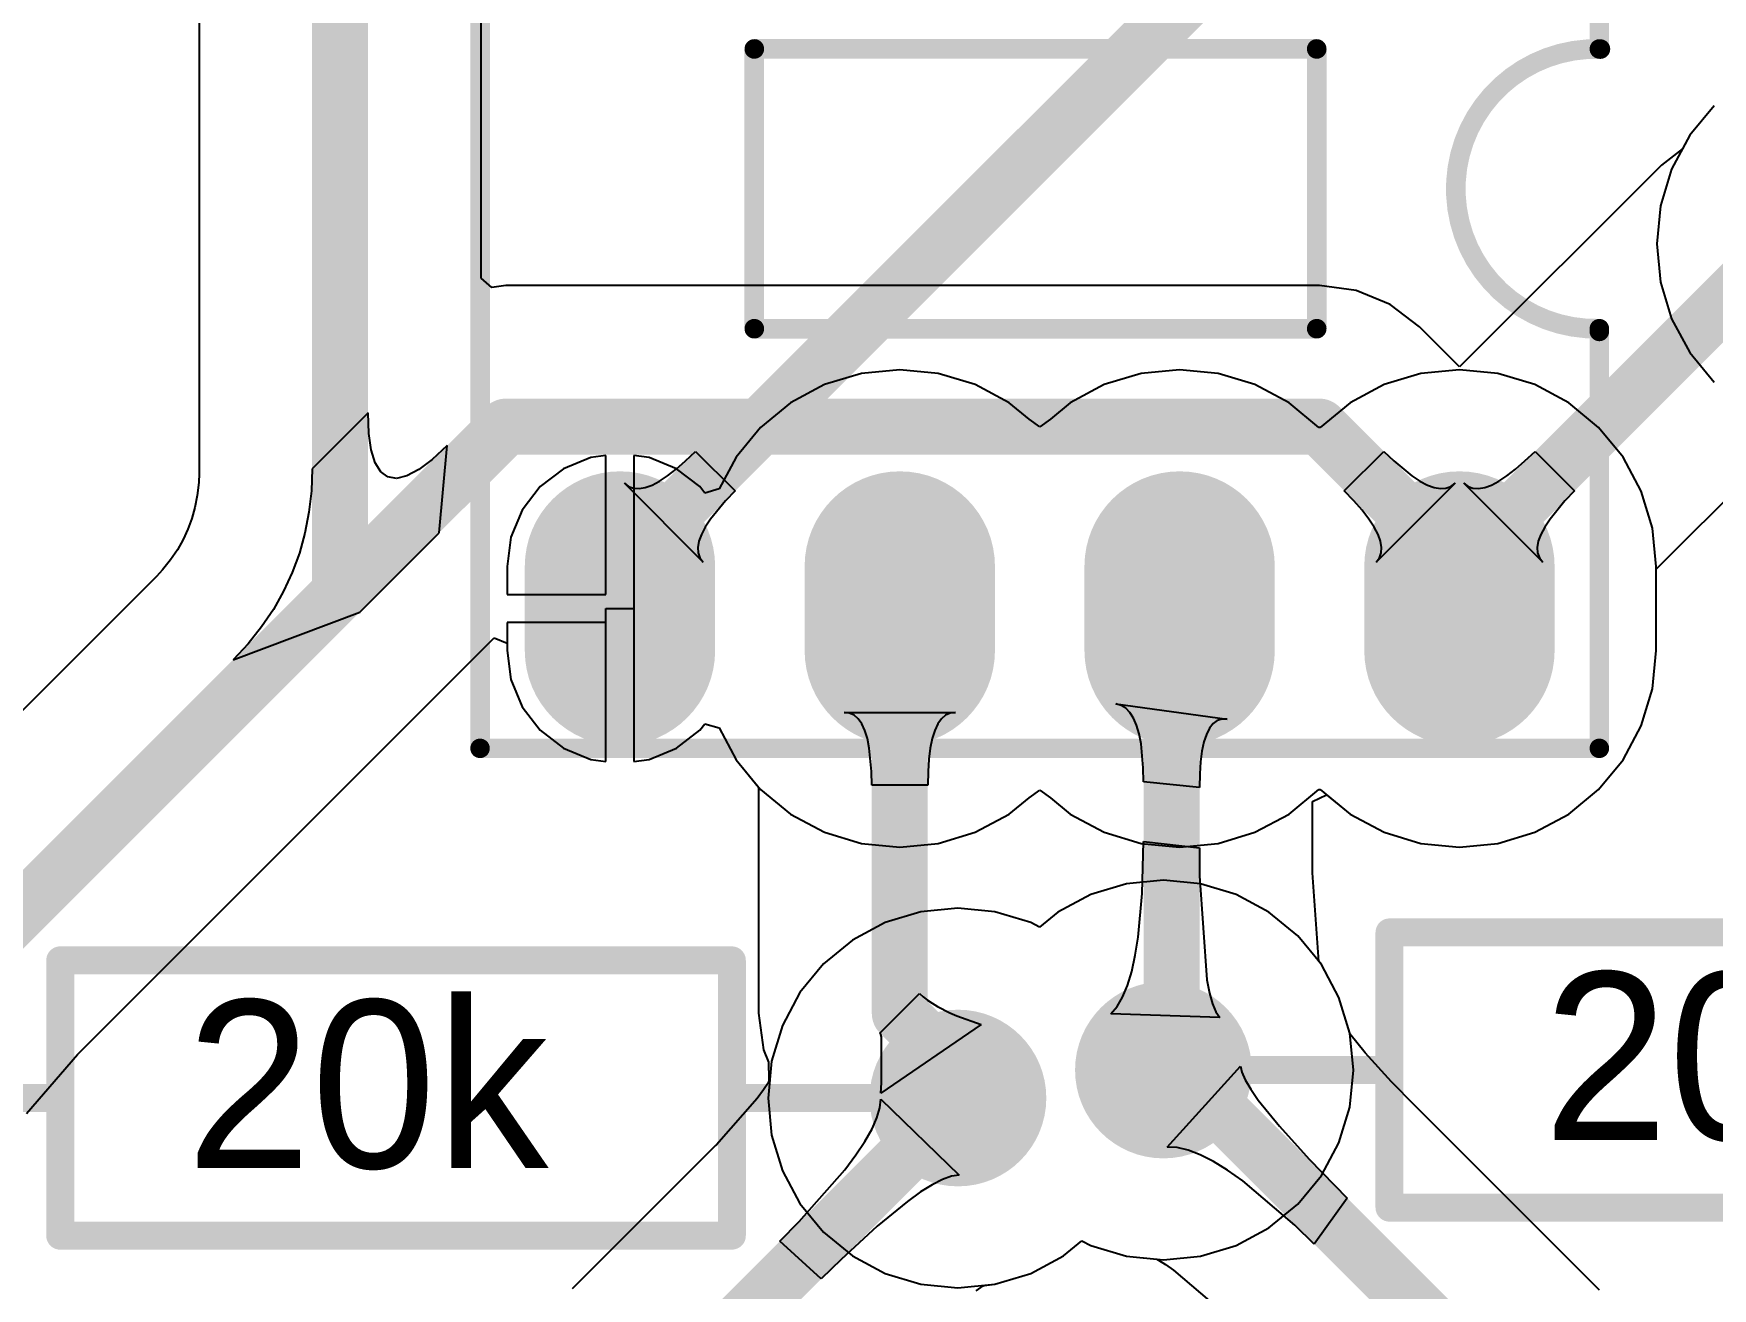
# Model space of a CAD drawing. Header units: millimetres. Extents: x 0 to 190, y 0 to 100.
# Drawn here: x 7.89 to 23.12, y 13.38 to 24.78 of the extents above; entities that cross this region are included whole.
import ezdxf

# ---------------------------------------------------------------- set-up
doc = ezdxf.new("R2010")
doc.units = ezdxf.units.MM
for name, color, linetype in [('BottomLayer', 5, 'Continuous'), ('BottomSolder', 6, 'Continuous'), ('MultiLayer', 9, 'Continuous'), ('PadHoleLayer', 156, 'Continuous'), ('TopLayer', 1, 'Continuous'), ('TopOverlay', 2, 'Continuous'), ('TopSolder', 216, 'Continuous')]:
    doc.layers.add(name, color=color, linetype=linetype)

msp = doc.modelspace()

# ---------------------------------------------------------------- hatches: boundary and pattern name
at = {"layer": 'BottomLayer'}
h = msp.add_hatch(color=5, dxfattribs=at)
edge = h.paths.add_edge_path()
edge.add_arc((13.208, 19.939), 0.762, 0, 180)
edge.add_line((12.446, 19.939), (12.446, 19.177))
edge.add_arc((13.208, 19.177), 0.762, 180, 360)
edge.add_line((13.97, 19.177), (13.97, 19.939))
h = msp.add_hatch(color=5, dxfattribs=at)
edge = h.paths.add_edge_path()
edge.add_arc((15.748, 19.939), 0.762, 0, 180)
edge.add_line((14.986, 19.939), (14.986, 19.177))
edge.add_arc((15.748, 19.177), 0.762, 180, 360)
edge.add_line((16.51, 19.177), (16.51, 19.939))
h = msp.add_hatch(color=5, dxfattribs=at)
edge = h.paths.add_edge_path()
edge.add_arc((18.288, 19.939), 0.762, 0, 180)
edge.add_line((17.526, 19.939), (17.526, 19.177))
edge.add_arc((18.288, 19.177), 0.762, 180, 360)
edge.add_line((19.05, 19.177), (19.05, 19.939))
h = msp.add_hatch(color=5, dxfattribs=at)
edge = h.paths.add_edge_path()
edge.add_arc((20.828, 19.939), 0.762, 0, 180)
edge.add_line((20.066, 19.939), (20.066, 19.177))
edge.add_arc((20.828, 19.177), 0.762, 180, 360)
edge.add_line((21.59, 19.177), (21.59, 19.939))
h = msp.add_hatch(color=5, dxfattribs=at)
edge = h.paths.add_edge_path()
edge.add_arc((18.141, 15.367), 0.7, 0, 360)
h = msp.add_hatch(color=5, dxfattribs=at)
edge = h.paths.add_edge_path()
edge.add_arc((16.276, 15.113), 0.7, 0, 360)
at = {"layer": 'BottomSolder'}
h = msp.add_hatch(color=6, dxfattribs=at)
edge = h.paths.add_edge_path()
edge.add_arc((13.208, 19.939), 0.864, 0, 180)
edge.add_line((12.344, 19.939), (12.344, 19.177))
edge.add_arc((13.208, 19.177), 0.864, 180, 360)
edge.add_line((14.072, 19.177), (14.072, 19.939))
h = msp.add_hatch(color=6, dxfattribs=at)
edge = h.paths.add_edge_path()
edge.add_arc((15.748, 19.939), 0.864, 0, 180)
edge.add_line((14.884, 19.939), (14.884, 19.177))
edge.add_arc((15.748, 19.177), 0.864, 180, 360)
edge.add_line((16.612, 19.177), (16.612, 19.939))
h = msp.add_hatch(color=6, dxfattribs=at)
edge = h.paths.add_edge_path()
edge.add_arc((18.288, 19.939), 0.864, 0, 180)
edge.add_line((17.424, 19.939), (17.424, 19.177))
edge.add_arc((18.288, 19.177), 0.864, 180, 360)
edge.add_line((19.152, 19.177), (19.152, 19.939))
h = msp.add_hatch(color=6, dxfattribs=at)
edge = h.paths.add_edge_path()
edge.add_arc((20.828, 19.939), 0.864, 0, 180)
edge.add_line((19.964, 19.939), (19.964, 19.177))
edge.add_arc((20.828, 19.177), 0.864, 180, 360)
edge.add_line((21.692, 19.177), (21.692, 19.939))
h = msp.add_hatch(color=6, dxfattribs=at)
edge = h.paths.add_edge_path()
edge.add_arc((18.141, 15.367), 0.802, 0, 360)
h = msp.add_hatch(color=6, dxfattribs=at)
edge = h.paths.add_edge_path()
edge.add_arc((16.276, 15.113), 0.802, 0, 360)
at = {"layer": 'MultiLayer'}
h = msp.add_hatch(color=9, dxfattribs=at)
edge = h.paths.add_edge_path()
edge.add_arc((13.208, 19.939), 0.762, 0, 180)
edge.add_line((12.446, 19.939), (12.446, 19.177))
edge.add_arc((13.208, 19.177), 0.762, 180, 360)
edge.add_line((13.97, 19.177), (13.97, 19.939))
h = msp.add_hatch(color=9, dxfattribs=at)
edge = h.paths.add_edge_path()
edge.add_arc((15.748, 19.939), 0.762, 0, 180)
edge.add_line((14.986, 19.939), (14.986, 19.177))
edge.add_arc((15.748, 19.177), 0.762, 180, 360)
edge.add_line((16.51, 19.177), (16.51, 19.939))
h = msp.add_hatch(color=9, dxfattribs=at)
edge = h.paths.add_edge_path()
edge.add_arc((18.288, 19.939), 0.762, 0, 180)
edge.add_line((17.526, 19.939), (17.526, 19.177))
edge.add_arc((18.288, 19.177), 0.762, 180, 360)
edge.add_line((19.05, 19.177), (19.05, 19.939))
h = msp.add_hatch(color=9, dxfattribs=at)
edge = h.paths.add_edge_path()
edge.add_arc((20.828, 19.939), 0.762, 0, 180)
edge.add_line((20.066, 19.939), (20.066, 19.177))
edge.add_arc((20.828, 19.177), 0.762, 180, 360)
edge.add_line((21.59, 19.177), (21.59, 19.939))
h = msp.add_hatch(color=9, dxfattribs=at)
edge = h.paths.add_edge_path()
edge.add_arc((18.141, 15.367), 0.7, 0, 360)
h = msp.add_hatch(color=9, dxfattribs=at)
edge = h.paths.add_edge_path()
edge.add_arc((16.276, 15.113), 0.7, 0, 360)
at = {"layer": 'PadHoleLayer'}
h = msp.add_hatch(color=156, dxfattribs=at)
edge = h.paths.add_edge_path()
edge.add_arc((13.208, 19.558), 0.394, 0, 360)
h = msp.add_hatch(color=156, dxfattribs=at)
edge = h.paths.add_edge_path()
edge.add_arc((15.748, 19.558), 0.394, 0, 360)
h = msp.add_hatch(color=156, dxfattribs=at)
edge = h.paths.add_edge_path()
edge.add_arc((18.288, 19.558), 0.394, 0, 360)
h = msp.add_hatch(color=156, dxfattribs=at)
edge = h.paths.add_edge_path()
edge.add_arc((20.828, 19.558), 0.394, 0, 360)
h = msp.add_hatch(color=156, dxfattribs=at)
edge = h.paths.add_edge_path()
edge.add_arc((18.141, 15.367), 0.3, 0, 360)
h = msp.add_hatch(color=156, dxfattribs=at)
edge = h.paths.add_edge_path()
edge.add_arc((16.276, 15.113), 0.3, 0, 360)
at = {"layer": 'TopLayer'}
h = msp.add_hatch(color=1, dxfattribs=at)
edge = h.paths.add_edge_path()
edge.add_arc((13.208, 19.939), 0.762, 0, 180)
edge.add_line((12.446, 19.939), (12.446, 19.177))
edge.add_arc((13.208, 19.177), 0.762, 180, 360)
edge.add_line((13.97, 19.177), (13.97, 19.939))
h = msp.add_hatch(color=1, dxfattribs=at)
edge = h.paths.add_edge_path()
edge.add_arc((15.748, 19.939), 0.762, 0, 180)
edge.add_line((14.986, 19.939), (14.986, 19.177))
edge.add_arc((15.748, 19.177), 0.762, 180, 360)
edge.add_line((16.51, 19.177), (16.51, 19.939))
h = msp.add_hatch(color=1, dxfattribs=at)
edge = h.paths.add_edge_path()
edge.add_arc((18.288, 19.939), 0.762, 0, 180)
edge.add_line((17.526, 19.939), (17.526, 19.177))
edge.add_arc((18.288, 19.177), 0.762, 180, 360)
edge.add_line((19.05, 19.177), (19.05, 19.939))
h = msp.add_hatch(color=1, dxfattribs=at)
edge = h.paths.add_edge_path()
edge.add_arc((20.828, 19.939), 0.762, 0, 180)
edge.add_line((20.066, 19.939), (20.066, 19.177))
edge.add_arc((20.828, 19.177), 0.762, 180, 360)
edge.add_line((21.59, 19.177), (21.59, 19.939))
h = msp.add_hatch(color=1, dxfattribs=at)
edge = h.paths.add_edge_path()
edge.add_arc((18.141, 15.367), 0.7, 0, 360)
h = msp.add_hatch(color=1, dxfattribs=at)
edge = h.paths.add_edge_path()
edge.add_arc((16.276, 15.113), 0.7, 0, 360)
at = {"layer": 'TopSolder'}
h = msp.add_hatch(color=216, dxfattribs=at)
edge = h.paths.add_edge_path()
edge.add_arc((13.208, 19.939), 0.864, 0, 180)
edge.add_line((12.344, 19.939), (12.344, 19.177))
edge.add_arc((13.208, 19.177), 0.864, 180, 360)
edge.add_line((14.072, 19.177), (14.072, 19.939))
h = msp.add_hatch(color=216, dxfattribs=at)
edge = h.paths.add_edge_path()
edge.add_arc((15.748, 19.939), 0.864, 0, 180)
edge.add_line((14.884, 19.939), (14.884, 19.177))
edge.add_arc((15.748, 19.177), 0.864, 180, 360)
edge.add_line((16.612, 19.177), (16.612, 19.939))
h = msp.add_hatch(color=216, dxfattribs=at)
edge = h.paths.add_edge_path()
edge.add_arc((18.288, 19.939), 0.864, 0, 180)
edge.add_line((17.424, 19.939), (17.424, 19.177))
edge.add_arc((18.288, 19.177), 0.864, 180, 360)
edge.add_line((19.152, 19.177), (19.152, 19.939))
h = msp.add_hatch(color=216, dxfattribs=at)
edge = h.paths.add_edge_path()
edge.add_arc((20.828, 19.939), 0.864, 0, 180)
edge.add_line((19.964, 19.939), (19.964, 19.177))
edge.add_arc((20.828, 19.177), 0.864, 180, 360)
edge.add_line((21.692, 19.177), (21.692, 19.939))
h = msp.add_hatch(color=216, dxfattribs=at)
edge = h.paths.add_edge_path()
edge.add_arc((18.141, 15.367), 0.802, 0, 360)
h = msp.add_hatch(color=216, dxfattribs=at)
edge = h.paths.add_edge_path()
edge.add_arc((16.276, 15.113), 0.802, 0, 360)

# ---------------------------------------------------------------- linework, layer by layer
at = {"layer": 'BottomLayer'}
for p, q in [((9.387, 28.575), (9.387, 20.784)), ((11.949, 22.557), (11.949, 25.382)), ((23.139, 24.123), (22.918, 23.854)), ((22.918, 23.854), (22.852, 23.73)), ((22.852, 23.73), (22.661, 23.584)), ((22.661, 23.584), (20.828, 21.751)), ((12.044, 22.473), (11.949, 22.557)), ((12.172, 22.49), (12.044, 22.473)), ((19.558, 22.49), (12.172, 22.49)), ((19.89, 22.446), (19.558, 22.49)), ((20.198, 22.318), (19.89, 22.446)), ((20.464, 22.115), (20.198, 22.318)), ((20.828, 21.751), (20.464, 22.115)), ((10.922, 21.334), (10.414, 20.826)), ((10.929, 21.148), (10.922, 21.334)), ((10.951, 20.997), (10.929, 21.148)), ((11.64, 21.037), (11.504, 20.91)), ((11.566, 20.244), (11.64, 21.037)), ((22.615, 19.914), (23.879, 21.178)), ((10.987, 20.881), (10.951, 20.997)), ((11.037, 20.799), (10.987, 20.881)), ((11.504, 20.91), (11.382, 20.819)), ((19.783, 20.625), (20.142, 20.984)), ((20.142, 20.984), (20.233, 20.897)), ((20.233, 20.897), (20.397, 20.762)), ((21.338, 20.823), (21.423, 20.897)), ((21.423, 20.897), (21.514, 20.984)), ((21.514, 20.984), (21.873, 20.625)), ((9.387, 20.784), (9.384, 20.701)), ((10.414, 20.826), (10.407, 20.626)), ((11.102, 20.752), (11.037, 20.799)), ((11.181, 20.739), (11.102, 20.752)), ((11.274, 20.762), (11.181, 20.739)), ((11.382, 20.819), (11.274, 20.762)), ((20.397, 20.762), (20.47, 20.713)), ((21.186, 20.713), (21.259, 20.762)), ((21.259, 20.762), (21.338, 20.823)), ((9.371, 20.584), (9.35, 20.476)), ((9.384, 20.701), (9.371, 20.584)), ((10.407, 20.626), (10.385, 20.432)), ((19.87, 20.534), (19.783, 20.625)), ((20.788, 20.695), (20.072, 19.979)), ((20.47, 20.713), (20.537, 20.678)), ((20.537, 20.678), (20.599, 20.655)), ((20.599, 20.655), (20.655, 20.646)), ((20.655, 20.646), (20.705, 20.649)), ((20.705, 20.649), (20.75, 20.665)), ((20.75, 20.665), (20.788, 20.695)), ((21.584, 19.979), (20.868, 20.695)), ((20.868, 20.695), (20.906, 20.665)), ((20.906, 20.665), (20.951, 20.649)), ((20.951, 20.649), (21.001, 20.646)), ((21.001, 20.646), (21.057, 20.655)), ((21.057, 20.655), (21.119, 20.678)), ((21.119, 20.678), (21.186, 20.713)), ((21.873, 20.625), (21.786, 20.534)), ((9.35, 20.476), (9.322, 20.374)), ((10.385, 20.432), (10.349, 20.243)), ((19.944, 20.449), (19.87, 20.534)), ((20.005, 20.37), (19.944, 20.449)), ((21.786, 20.534), (21.651, 20.37)), ((9.287, 20.277), (9.243, 20.183)), ((9.322, 20.374), (9.287, 20.277)), ((20.054, 20.297), (20.005, 20.37)), ((20.089, 20.23), (20.054, 20.297)), ((21.602, 20.297), (21.567, 20.23)), ((21.651, 20.37), (21.602, 20.297)), ((9.243, 20.183), (9.191, 20.091)), ((10.349, 20.243), (10.299, 20.061)), ((10.848, 19.525), (11.566, 20.244)), ((20.112, 20.168), (20.089, 20.23)), ((20.121, 20.112), (20.112, 20.168)), ((21.544, 20.168), (21.535, 20.112)), ((21.567, 20.23), (21.544, 20.168)), ((9.129, 20), (9.056, 19.909)), ((9.191, 20.091), (9.129, 20)), ((10.299, 20.061), (10.234, 19.885)), ((20.072, 19.979), (20.102, 20.017)), ((20.102, 20.017), (20.118, 20.062)), ((20.118, 20.062), (20.121, 20.112)), ((21.535, 20.112), (21.538, 20.062)), ((21.538, 20.062), (21.554, 20.017)), ((21.554, 20.017), (21.584, 19.979)), ((9, 19.848), (6.463, 17.311)), ((9.056, 19.909), (9, 19.848)), ((10.234, 19.885), (10.155, 19.714)), ((22.615, 19.177), (22.615, 19.914)), ((10.155, 19.714), (10.062, 19.55)), ((9.696, 19.092), (10.848, 19.525)), ((10.062, 19.55), (9.954, 19.391)), ((13.081, 18.169), (13.081, 19.558)), ((13.081, 19.558), (13.335, 19.558)), ((13.335, 19.558), (13.335, 18.169)), ((9.954, 19.391), (9.832, 19.238)), ((9.832, 19.238), (9.696, 19.092)), ((11.574, 18.799), (12.066, 19.291)), ((12.066, 19.291), (12.183, 19.243)), ((12.183, 19.243), (12.183, 19.177)), ((12.183, 19.177), (12.218, 18.912)), ((22.58, 18.828), (22.615, 19.177)), ((12.218, 18.912), (12.321, 18.665)), ((8.283, 15.508), (11.574, 18.799)), ((22.479, 18.493), (22.58, 18.828)), ((12.321, 18.665), (12.483, 18.452)), ((15.29, 18.608), (15.242, 18.614)), ((15.242, 18.614), (16.254, 18.614)), ((15.333, 18.588), (15.29, 18.608)), ((16.206, 18.608), (16.163, 18.588)), ((16.254, 18.614), (16.206, 18.608)), ((17.757, 18.678), (17.709, 18.691)), ((17.709, 18.691), (18.721, 18.554)), ((17.799, 18.652), (17.757, 18.678)), ((17.837, 18.613), (17.799, 18.652)), ((17.87, 18.562), (17.837, 18.613)), ((12.483, 18.452), (12.696, 18.29)), ((13.72, 18.29), (13.933, 18.452)), ((13.933, 18.452), (13.978, 18.511)), ((13.978, 18.511), (14.108, 18.473)), ((14.108, 18.473), (14.262, 18.184)), ((15.37, 18.555), (15.333, 18.588)), ((15.403, 18.509), (15.37, 18.555)), ((15.431, 18.449), (15.403, 18.509)), ((15.454, 18.376), (15.431, 18.449)), ((16.065, 18.449), (16.042, 18.376)), ((16.093, 18.509), (16.065, 18.449)), ((16.126, 18.555), (16.093, 18.509)), ((16.163, 18.588), (16.126, 18.555)), ((17.898, 18.497), (17.87, 18.562)), ((17.92, 18.42), (17.898, 18.497)), ((18.559, 18.471), (18.532, 18.415)), ((18.592, 18.512), (18.559, 18.471)), ((18.63, 18.54), (18.592, 18.512)), ((18.673, 18.554), (18.63, 18.54)), ((18.721, 18.554), (18.673, 18.554)), ((22.314, 18.184), (22.479, 18.493)), ((12.696, 18.29), (12.943, 18.187)), ((13.473, 18.187), (13.72, 18.29)), ((15.471, 18.29), (15.454, 18.376)), ((15.491, 18.079), (15.471, 18.29)), ((16.025, 18.29), (16.012, 18.191)), ((16.042, 18.376), (16.025, 18.29)), ((17.938, 18.33), (17.92, 18.42)), ((17.958, 18.112), (17.938, 18.33)), ((18.509, 18.346), (18.491, 18.263)), ((18.532, 18.415), (18.509, 18.346)), ((12.943, 18.187), (13.081, 18.169)), ((13.335, 18.169), (13.473, 18.187)), ((14.262, 18.184), (14.467, 17.935)), ((16.012, 18.191), (16.005, 18.079)), ((18.479, 18.166), (18.471, 18.055)), ((18.491, 18.263), (18.479, 18.166)), ((22.091, 17.914), (22.314, 18.184)), ((15.494, 17.953), (15.491, 18.079)), ((16.005, 18.079), (16.002, 17.953)), ((17.961, 17.983), (17.958, 18.112)), ((18.469, 17.931), (17.961, 17.983)), ((18.471, 18.055), (18.469, 17.931)), ((14.467, 17.935), (14.467, 15.882)), ((16.002, 17.953), (15.494, 17.953)), ((19.495, 17.806), (19.622, 17.866)), ((19.622, 17.866), (19.835, 17.691)), ((21.821, 17.691), (22.091, 17.914)), ((19.495, 17.159), (19.495, 17.806)), ((19.835, 17.691), (20.144, 17.526)), ((21.512, 17.526), (21.821, 17.691)), ((20.144, 17.526), (20.479, 17.425)), ((21.177, 17.425), (21.512, 17.526)), ((17.949, 16.969), (17.961, 17.443)), ((17.961, 17.443), (18.469, 17.386)), ((18.469, 17.386), (18.47, 17.129)), ((20.479, 17.425), (20.828, 17.39)), ((20.828, 17.39), (21.177, 17.425)), ((18.47, 17.129), (18.535, 16.186)), ((19.551, 16.354), (19.495, 17.159)), ((17.913, 16.575), (17.949, 16.969)), ((17.886, 16.409), (17.913, 16.575)), ((17.853, 16.262), (17.886, 16.409)), ((19.575, 16.325), (19.551, 16.354)), ((19.734, 16.027), (19.575, 16.325)), ((17.815, 16.136), (17.853, 16.262)), ((18.535, 16.186), (18.559, 16.066)), ((15.568, 15.703), (15.928, 16.062)), ((15.928, 16.062), (15.961, 16.032)), ((15.961, 16.032), (15.999, 16.002)), ((15.999, 16.002), (16.042, 15.973)), ((17.72, 15.944), (17.77, 16.03)), ((17.77, 16.03), (17.815, 16.136)), ((18.559, 16.066), (18.587, 15.969)), ((19.832, 15.703), (19.734, 16.027)), ((14.467, 15.882), (14.511, 15.551)), ((16.042, 15.973), (16.09, 15.944)), ((16.09, 15.944), (16.202, 15.887)), ((16.202, 15.887), (16.266, 15.86)), ((16.266, 15.86), (16.487, 15.78)), ((17.663, 15.878), (17.72, 15.944)), ((18.654, 15.844), (17.663, 15.878)), ((18.587, 15.969), (18.618, 15.895)), ((18.618, 15.895), (18.654, 15.844)), ((15.576, 15.69), (15.568, 15.703)), ((16.487, 15.78), (15.577, 15.156)), ((19.833, 15.697), (19.832, 15.703)), ((19.973, 15.523), (19.833, 15.697)), ((14.511, 15.551), (14.557, 15.438)), ((15.582, 15.668), (15.576, 15.69)), ((15.583, 15.252), (15.582, 15.668)), ((7.82, 14.973), (8.283, 15.508)), ((14.557, 15.438), (14.558, 15.28)), ((18.174, 14.668), (18.84, 15.403)), ((18.84, 15.403), (18.852, 15.348)), ((20.211, 15.261), (19.973, 15.523)), ((14.556, 15.254), (14.512, 15.188)), ((14.558, 15.28), (14.556, 15.254)), ((15.577, 15.156), (15.583, 15.252)), ((18.852, 15.348), (18.883, 15.278)), ((18.883, 15.278), (18.933, 15.194)), ((20.422, 15.044), (20.211, 15.261)), ((14.453, 15.108), (14.083, 14.688)), ((14.512, 15.188), (14.453, 15.108)), ((15.568, 15.024), (15.576, 15.103)), ((15.576, 15.103), (16.287, 14.413)), ((18.933, 15.194), (19.001, 15.095)), ((19.001, 15.095), (19.195, 14.856)), ((15.541, 14.933), (15.568, 15.024)), ((22.098, 13.368), (20.422, 15.044)), ((15.432, 14.719), (15.496, 14.832)), ((15.496, 14.832), (15.541, 14.933)), ((19.195, 14.856), (19.464, 14.559)), ((14.075, 14.681), (12.775, 13.38)), ((14.083, 14.688), (14.075, 14.681)), ((15.349, 14.596), (15.432, 14.719)), ((18.266, 14.663), (18.174, 14.668)), ((18.366, 14.639), (18.266, 14.663)), ((18.476, 14.597), (18.366, 14.639)), ((15.248, 14.461), (15.349, 14.596)), ((18.596, 14.537), (18.476, 14.597)), ((18.724, 14.458), (18.596, 14.537)), ((19.464, 14.559), (19.809, 14.205)), ((14.834, 13.991), (15.248, 14.461)), ((16.043, 14.326), (15.936, 14.26)), ((16.137, 14.374), (16.043, 14.326)), ((16.218, 14.403), (16.137, 14.374)), ((16.287, 14.413), (16.218, 14.403)), ((18.862, 14.361), (18.724, 14.458)), ((19.333, 13.958), (18.862, 14.361)), ((15.817, 14.175), (15.542, 13.949)), ((15.936, 14.26), (15.817, 14.175)), ((19.809, 14.205), (19.508, 13.787)), ((14.659, 13.812), (14.834, 13.991)), ((15.542, 13.949), (15.217, 13.648)), ((19.508, 13.787), (19.333, 13.958)), ((15.035, 13.47), (14.659, 13.812)), ((17.234, 13.679), (17.401, 13.817)), ((17.401, 13.817), (17.481, 13.774)), ((17.481, 13.774), (17.805, 13.676)), ((15.217, 13.648), (15.035, 13.47)), ((16.936, 13.52), (17.234, 13.679)), ((17.805, 13.676), (18.081, 13.649)), ((18.081, 13.649), (18.096, 13.641)), ((18.096, 13.641), (18.161, 13.601)), ((18.161, 13.601), (18.233, 13.551)), ((16.506, 13.407), (16.514, 13.412)), ((16.514, 13.412), (16.612, 13.422)), ((16.612, 13.422), (16.936, 13.52)), ((18.233, 13.551), (18.641, 13.201)), ((16.441, 13.361), (16.506, 13.407))]:
    msp.add_line(p, q, dxfattribs=at)
at = {"layer": 'BottomLayer', "const_width": 0.508}
for points in [[(10.668, 19.705), (10.668, 30.861)], [(20.828, 19.939), (23.567, 22.678)], [(10.668, 19.705), (12.172, 21.209)], [(12.172, 21.209), (19.558, 21.209)], [(19.558, 21.209), (20.828, 19.939)], [(20.828, 19.558), (20.828, 19.939)], [(6.076, 15.113), (10.668, 19.705)], [(15.748, 15.882), (15.748, 19.558)], [(18.215, 19.485), (18.288, 19.558)], [(18.215, 15.44), (18.215, 19.485)], [(15.748, 15.882), (16.276, 15.354)], [(16.276, 15.113), (16.276, 15.354)], [(18.141, 15.367), (18.215, 15.44)], [(18.141, 15.367), (18.288, 15.367)], [(18.288, 15.367), (22.479, 11.176)], [(12.426, 11.22), (16.276, 15.069)], [(16.276, 15.069), (16.276, 15.113)]]:
    msp.add_lwpolyline(points, dxfattribs=at)
at = {"layer": 'BottomLayer', "const_width": 0.254}
for points in [[(12.045, 21.209, 1), (12.299, 21.209, 1)], [(12.045, 21.209, 1), (12.299, 21.209, 1)], [(19.431, 21.209, 1), (19.685, 21.209, 1)], [(19.431, 21.209, 1), (19.685, 21.209, 1)], [(20.701, 19.939, 1), (20.955, 19.939, 1)], [(20.701, 19.939, 1), (20.955, 19.939, 1)], [(20.701, 19.939, 1), (20.955, 19.939, 1)], [(10.541, 19.705, 1), (10.795, 19.705, 1)], [(10.541, 19.705, 1), (10.795, 19.705, 1)], [(10.541, 19.705, 1), (10.795, 19.705, 1)], [(15.621, 19.558, 1), (15.875, 19.558, 1)], [(18.161, 19.558, 1), (18.415, 19.558, 1)], [(20.701, 19.558, 1), (20.955, 19.558, 1)], [(18.088, 19.485, 1), (18.342, 19.485, 1)], [(18.088, 19.485, 1), (18.342, 19.485, 1)], [(15.621, 15.882, 1), (15.875, 15.882, 1)], [(15.621, 15.882, 1), (15.875, 15.882, 1)], [(16.149, 15.354, 1), (16.403, 15.354, 1)], [(16.149, 15.354, 1), (16.403, 15.354, 1)], [(18.014, 15.367, 1), (18.268, 15.367, 1)], [(18.014, 15.367, 1), (18.268, 15.367, 1)], [(18.088, 15.44, 1), (18.342, 15.44, 1)], [(18.088, 15.44, 1), (18.342, 15.44, 1)], [(18.161, 15.367, 1), (18.415, 15.367, 1)], [(18.161, 15.367, 1), (18.415, 15.367, 1)], [(16.149, 15.113, 1), (16.403, 15.113, 1)], [(16.149, 15.113, 1), (16.403, 15.113, 1)], [(16.149, 15.069, 1), (16.403, 15.069, 1)], [(16.149, 15.069, 1), (16.403, 15.069, 1)]]:
    msp.add_lwpolyline(points, format="xyb", close=True, dxfattribs=at)
at = {"layer": 'TopLayer'}
for p, q in [((23.139, 24.123), (22.918, 23.854)), ((22.918, 23.854), (22.754, 23.547)), ((22.754, 23.547), (22.653, 23.214)), ((22.653, 23.214), (22.619, 22.868)), ((22.619, 22.868), (22.653, 22.522)), ((22.653, 22.522), (22.754, 22.189)), ((22.754, 22.189), (22.918, 21.882)), ((22.918, 21.882), (23.139, 21.613)), ((15.399, 21.691), (15.064, 21.59)), ((15.748, 21.726), (15.399, 21.691)), ((16.097, 21.691), (15.748, 21.726)), ((16.432, 21.59), (16.097, 21.691)), ((17.939, 21.691), (17.604, 21.59)), ((18.288, 21.726), (17.939, 21.691)), ((18.637, 21.691), (18.288, 21.726)), ((18.972, 21.59), (18.637, 21.691)), ((20.479, 21.691), (20.144, 21.59)), ((20.828, 21.726), (20.479, 21.691)), ((21.177, 21.691), (20.828, 21.726)), ((21.512, 21.59), (21.177, 21.691)), ((15.064, 21.59), (14.755, 21.425)), ((16.741, 21.425), (16.432, 21.59)), ((17.604, 21.59), (17.295, 21.425)), ((19.281, 21.425), (18.972, 21.59)), ((20.144, 21.59), (19.835, 21.425)), ((21.821, 21.425), (21.512, 21.59)), ((14.755, 21.425), (14.485, 21.202)), ((16.921, 21.276), (16.741, 21.425)), ((17.295, 21.425), (17.115, 21.276)), ((19.551, 21.202), (19.281, 21.425)), ((19.835, 21.425), (19.565, 21.202)), ((22.091, 21.202), (21.821, 21.425)), ((14.485, 21.202), (14.262, 20.932)), ((17.018, 21.207), (16.921, 21.276)), ((17.115, 21.276), (17.018, 21.207)), ((19.565, 21.202), (19.551, 21.202)), ((22.314, 20.932), (22.091, 21.202)), ((12.943, 20.929), (12.696, 20.826)), ((13.081, 20.947), (12.943, 20.929)), ((13.081, 19.685), (13.081, 20.947)), ((13.473, 20.929), (13.335, 20.947)), ((13.335, 20.947), (13.335, 19.558)), ((13.72, 20.826), (13.473, 20.929)), ((13.718, 20.823), (13.803, 20.897)), ((13.803, 20.897), (13.894, 20.984)), ((13.894, 20.984), (14.253, 20.625)), ((14.262, 20.932), (14.108, 20.643)), ((22.479, 20.623), (22.314, 20.932)), ((12.696, 20.826), (12.483, 20.664)), ((13.566, 20.713), (13.639, 20.762)), ((13.639, 20.762), (13.718, 20.823)), ((13.933, 20.664), (13.72, 20.826)), ((12.483, 20.664), (12.321, 20.451)), ((13.964, 19.979), (13.248, 20.695)), ((13.248, 20.695), (13.286, 20.665)), ((13.286, 20.665), (13.331, 20.649)), ((13.331, 20.649), (13.381, 20.646)), ((13.381, 20.646), (13.437, 20.655)), ((13.437, 20.655), (13.499, 20.678)), ((13.499, 20.678), (13.566, 20.713)), ((13.978, 20.605), (13.933, 20.664)), ((14.108, 20.643), (13.978, 20.605)), ((14.253, 20.625), (14.166, 20.534)), ((22.58, 20.288), (22.479, 20.623)), ((12.321, 20.451), (12.218, 20.204)), ((14.166, 20.534), (14.031, 20.37)), ((13.982, 20.297), (13.947, 20.23)), ((14.031, 20.37), (13.982, 20.297)), ((22.615, 19.939), (22.58, 20.288)), ((12.218, 20.204), (12.183, 19.939)), ((13.924, 20.168), (13.915, 20.112)), ((13.947, 20.23), (13.924, 20.168)), ((13.915, 20.112), (13.918, 20.062)), ((13.918, 20.062), (13.934, 20.017)), ((13.934, 20.017), (13.964, 19.979)), ((12.183, 19.939), (12.183, 19.685)), ((22.615, 19.177), (22.615, 19.939)), ((12.183, 19.685), (13.081, 19.685)), ((13.335, 19.558), (13.335, 18.169)), ((13.081, 19.431), (12.183, 19.431)), ((12.183, 19.431), (12.183, 19.177)), ((13.081, 18.169), (13.081, 19.431)), ((12.183, 19.177), (12.218, 18.912)), ((22.58, 18.828), (22.615, 19.177)), ((12.218, 18.912), (12.321, 18.665)), ((22.479, 18.493), (22.58, 18.828)), ((12.321, 18.665), (12.483, 18.452)), ((12.483, 18.452), (12.696, 18.29)), ((13.72, 18.29), (13.933, 18.452)), ((13.933, 18.452), (13.978, 18.511)), ((13.978, 18.511), (14.108, 18.473)), ((14.108, 18.473), (14.262, 18.184)), ((22.314, 18.184), (22.479, 18.493)), ((12.696, 18.29), (12.943, 18.187)), ((13.473, 18.187), (13.72, 18.29)), ((12.943, 18.187), (13.081, 18.169)), ((13.335, 18.169), (13.473, 18.187)), ((14.262, 18.184), (14.485, 17.914)), ((22.091, 17.914), (22.314, 18.184)), ((14.485, 17.914), (14.755, 17.691)), ((16.741, 17.691), (16.921, 17.84)), ((16.921, 17.84), (17.018, 17.909)), ((17.018, 17.909), (17.115, 17.84)), ((17.115, 17.84), (17.295, 17.691)), ((19.281, 17.691), (19.551, 17.914)), ((19.551, 17.914), (19.565, 17.914)), ((19.565, 17.914), (19.835, 17.691)), ((21.821, 17.691), (22.091, 17.914)), ((14.755, 17.691), (15.064, 17.526)), ((16.432, 17.526), (16.741, 17.691)), ((17.295, 17.691), (17.604, 17.526)), ((18.972, 17.526), (19.281, 17.691)), ((19.835, 17.691), (20.144, 17.526)), ((21.512, 17.526), (21.821, 17.691)), ((15.064, 17.526), (15.399, 17.425)), ((16.097, 17.425), (16.432, 17.526)), ((17.604, 17.526), (17.939, 17.425)), ((18.637, 17.425), (18.972, 17.526)), ((20.144, 17.526), (20.479, 17.425)), ((21.177, 17.425), (21.512, 17.526)), ((15.399, 17.425), (15.748, 17.39)), ((15.748, 17.39), (16.097, 17.425)), ((17.939, 17.425), (18.288, 17.39)), ((18.288, 17.39), (18.637, 17.425)), ((20.479, 17.425), (20.828, 17.39)), ((20.828, 17.39), (21.177, 17.425)), ((18.141, 17.091), (17.805, 17.058)), ((18.477, 17.058), (18.141, 17.091)), ((17.481, 16.96), (17.183, 16.801)), ((17.805, 17.058), (17.481, 16.96)), ((18.801, 16.96), (18.477, 17.058)), ((19.099, 16.801), (18.801, 16.96)), ((15.94, 16.804), (15.616, 16.706)), ((16.276, 16.837), (15.94, 16.804)), ((16.612, 16.804), (16.276, 16.837)), ((16.936, 16.706), (16.612, 16.804)), ((17.183, 16.801), (17.016, 16.663)), ((19.36, 16.586), (19.099, 16.801)), ((15.616, 16.706), (15.318, 16.547)), ((17.016, 16.663), (16.936, 16.706)), ((15.318, 16.547), (15.057, 16.332)), ((19.575, 16.325), (19.36, 16.586)), ((15.057, 16.332), (14.842, 16.071)), ((19.734, 16.027), (19.575, 16.325)), ((14.842, 16.071), (14.683, 15.773)), ((19.832, 15.703), (19.734, 16.027)), ((14.683, 15.773), (14.585, 15.449)), ((19.865, 15.367), (19.832, 15.703)), ((14.585, 15.449), (14.552, 15.113)), ((19.832, 15.031), (19.865, 15.367)), ((14.552, 15.113), (14.585, 14.777)), ((19.734, 14.707), (19.832, 15.031)), ((14.585, 14.777), (14.683, 14.453)), ((19.575, 14.409), (19.734, 14.707)), ((14.683, 14.453), (14.842, 14.155)), ((19.36, 14.148), (19.575, 14.409)), ((14.842, 14.155), (15.057, 13.894)), ((19.099, 13.933), (19.36, 14.148)), ((15.057, 13.894), (15.318, 13.679)), ((18.801, 13.774), (19.099, 13.933)), ((17.234, 13.679), (17.401, 13.817)), ((17.401, 13.817), (17.481, 13.774)), ((17.481, 13.774), (17.805, 13.676)), ((18.477, 13.676), (18.801, 13.774)), ((15.318, 13.679), (15.616, 13.52)), ((16.936, 13.52), (17.234, 13.679)), ((17.805, 13.676), (18.141, 13.643)), ((18.141, 13.643), (18.477, 13.676)), ((15.616, 13.52), (15.94, 13.422)), ((15.94, 13.422), (16.276, 13.389)), ((16.276, 13.389), (16.612, 13.422)), ((16.612, 13.422), (16.936, 13.52))]:
    msp.add_line(p, q, dxfattribs=at)
at = {"layer": 'TopLayer', "const_width": 0.508}
for points in [[(13.208, 19.939), (18.677, 25.408)], [(13.208, 19.558), (13.208, 19.939)]]:
    msp.add_lwpolyline(points, dxfattribs=at)
at = {"layer": 'TopLayer', "const_width": 0.254}
for points in [[(13.081, 19.939, 1), (13.335, 19.939, 1)], [(13.081, 19.939, 1), (13.335, 19.939, 1)], [(13.081, 19.558, 1), (13.335, 19.558, 1)]]:
    msp.add_lwpolyline(points, format="xyb", close=True, dxfattribs=at)
at = {"layer": 'TopOverlay'}
for points, const_width in [([(11.938, 18.288), (11.938, 28.448)], 0.178), ([(22.098, 24.638), (22.098, 28.448)], 0.178), ([(14.427, 22.098), (14.427, 24.638)], 0.178), ([(14.427, 24.638), (19.533, 24.638)], 0.178), ([(19.533, 22.098), (19.533, 24.638)], 0.178), ([(14.427, 22.098), (19.533, 22.098)], 0.178), ([(22.098, 18.288), (22.098, 22.073)], 0.178), ([(11.938, 18.288), (22.098, 18.288)], 0.178), ([(20.193, 14.117), (20.193, 16.617)], 0.254), ([(20.193, 16.617), (26.289, 16.617)], 0.254), ([(8.128, 13.863), (8.128, 16.363)], 0.254), ([(8.128, 16.363), (14.224, 16.363)], 0.254), ([(14.224, 13.863), (14.224, 16.363)], 0.254), ([(18.821, 15.367), (20.142, 15.367)], 0.254), ([(6.756, 15.113), (8.077, 15.113)], 0.254), ([(14.249, 15.113), (15.57, 15.113)], 0.254), ([(20.193, 14.117), (26.289, 14.117)], 0.254), ([(8.128, 13.863), (14.224, 13.863)], 0.254)]:
    msp.add_lwpolyline(points, dxfattribs=dict(at, const_width=const_width))
for points, const_width in [([(14.383, 24.638, 1), (14.472, 24.638, 1)], 0.0889), ([(14.383, 24.638, 1), (14.472, 24.638, 1)], 0.0889), ([(19.488, 24.638, 1), (19.577, 24.638, 1)], 0.0889), ([(19.488, 24.638, 1), (19.577, 24.638, 1)], 0.0889), ([(22.054, 24.638, 1), (22.142, 24.638, 1)], 0.0889), ([(22.063, 24.637, 1), (22.152, 24.637, 1)], 0.0889), ([(14.383, 22.098, 1), (14.472, 22.098, 1)], 0.0889), ([(14.383, 22.098, 1), (14.472, 22.098, 1)], 0.0889), ([(19.488, 22.098, 1), (19.577, 22.098, 1)], 0.0889), ([(19.488, 22.098, 1), (19.577, 22.098, 1)], 0.0889), ([(22.054, 22.098, 1), (22.142, 22.098, 1)], 0.0889), ([(22.054, 22.073, 1), (22.142, 22.073, 1)], 0.0889), ([(11.894, 18.288, 1), (11.982, 18.288, 1)], 0.0889), ([(11.894, 18.288, 1), (11.982, 18.288, 1)], 0.0889), ([(22.054, 18.288, 1), (22.142, 18.288, 1)], 0.0889), ([(22.054, 18.288, 1), (22.142, 18.288, 1)], 0.0889), ([(20.13, 16.617, 1), (20.256, 16.617, 1)], 0.127), ([(20.13, 16.617, 1), (20.256, 16.617, 1)], 0.127), ([(8.064, 16.363, 1), (8.191, 16.363, 1)], 0.127), ([(8.064, 16.363, 1), (8.191, 16.363, 1)], 0.127), ([(14.161, 16.363, 1), (14.287, 16.363, 1)], 0.127), ([(14.161, 16.363, 1), (14.287, 16.363, 1)], 0.127), ([(18.758, 15.367, 1), (18.885, 15.367, 1)], 0.127), ([(20.079, 15.367, 1), (20.206, 15.367, 1)], 0.127), ([(8.014, 15.113, 1), (8.141, 15.113, 1)], 0.127), ([(14.186, 15.113, 1), (14.313, 15.113, 1)], 0.127), ([(15.507, 15.113, 1), (15.634, 15.113, 1)], 0.127), ([(20.13, 14.117, 1), (20.256, 14.117, 1)], 0.127), ([(20.13, 14.117, 1), (20.256, 14.117, 1)], 0.127), ([(8.064, 13.863, 1), (8.191, 13.863, 1)], 0.127), ([(8.064, 13.863, 1), (8.191, 13.863, 1)], 0.127), ([(14.161, 13.863, 1), (14.287, 13.863, 1)], 0.127), ([(14.161, 13.863, 1), (14.287, 13.863, 1)], 0.127)]:
    msp.add_lwpolyline(points, format="xyb", close=True, dxfattribs=dict(at, const_width=const_width))
at = {"layer": 'TopOverlay', "const_width": 0.178}
msp.add_lwpolyline([(22.098, 22.098, -1.030551), (22.108, 24.637)], format="xyb", dxfattribs=at)

# ---------------------------------------------------------------- texts
at = {"layer": 'TopOverlay'}
for p in [(21.591, 14.732), (9.272, 14.478)]:
    msp.add_text('20k', height=1.524, dxfattribs=at).set_placement(p)

doc.saveas('drawing.dxf')
